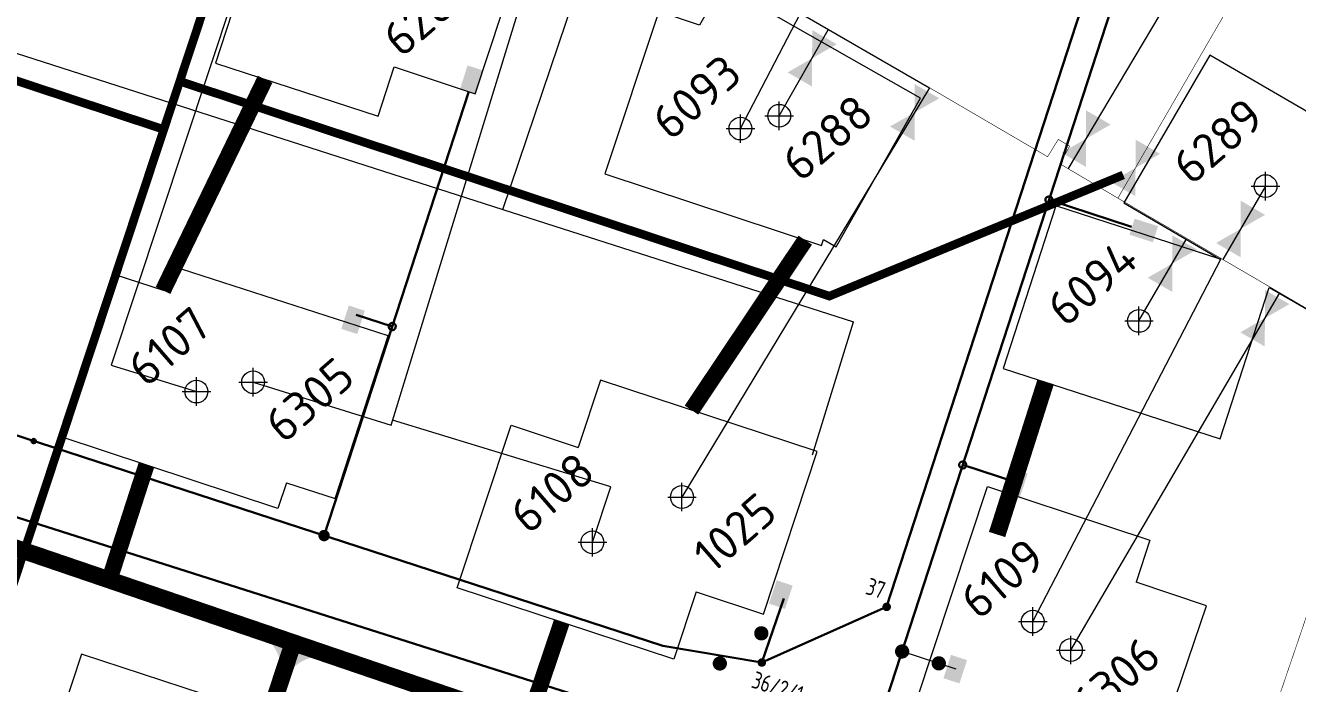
# Model space of a CAD drawing. Header units: millimetres. Extents: x 519 to 9564855, y -810 to 5021775.
# Drawn here: x 9524443.7 to 9524889.9, y 5000699.9 to 5000930.9 of the extents above; entities that cross this region are included whole.
import ezdxf

# ---------------------------------------------------------------- set-up
doc = ezdxf.new("R2010")
doc.units = ezdxf.units.MM
doc.header["$LTSCALE"] = 2
doc.header["$MEASUREMENT"] = 0
doc.header["$PDMODE"] = 2
doc.header["$PDSIZE"] = 5
doc.linetypes.add('1', pattern=[0])
doc.linetypes.add('DASHED2', pattern=[9.525, 6.35, -3.175])
for name, color, linetype in [('160 скважин на 2012 год', 7, 'Continuous'), ('164 скв. на 2011 год (измененные)', 121, 'Continuous'), ('Existing roads', 41, 'Continuous'), ('OilColl&Flowlines', 3, 'Continuous'), ('Скважины на 2013 год.', 21, '1'), ('Скважины на 2014 год', 70, 'Continuous')]:
    doc.layers.add(name, color=color, linetype=linetype)
for name, color, linetype, lineweight in [('160 скважин на 2012 год - Электрика', 192, 'Continuous', 30), ('160 скважин на2012 год.Выкидные линии', 5, 'Continuous', 30), ('WELLS(drilled after 2000y)', 6, 'Continuous', 40), ('Новый водовод', 5, 'g_122_vpr', 30), ('проект..газ', 40, 'Continuous', 30), ('СНГ_трубопроводы', 244, 'Continuous', 50), ('Электро', 1, 'Continuous', 30), ('Электроснаб', 1, 'Continuous', 18), ('Электроснабжене', 1, 'Continuous', 18)]:
    doc.layers.add(name, color=color, linetype=linetype, lineweight=lineweight)
doc.styles.add('92051501$0$STANDARD', font='simplex.shx')
doc.styles.add('Elect', font='isocpeur.ttf')
doc.styles.add('Line_GUGK', font='')
doc.styles.get("Standard").update_dxf_attribs({"font": 'isocpeur.ttf', "width": 0.5})
doc.styles.get('Line_GUGK').set_extended_font_data('Bm431', italic=True)
doc.linetypes.add('g_122_vpr', pattern='A,2,-2,3,-0.6,["Впр",Line_GUGK,S=2,R=0,X=0,Y=-1],-6.4,3,-2,8,-2,8,-2,6', length=45)
doc.linetypes.add('GAS_LINE', pattern='A,0.5,-0.2,["G",92051501$0$STANDARD,S=0.1,R=0,X=-0.1,Y=-0.05],-0.05', length=0.75)
doc.linetypes.add('WTR_LINE', pattern='A,0.5,-0.2,["W",92051501$0$STANDARD,S=0.1,R=0,X=-0.1,Y=-0.05],-0.05', length=0.75)

msp = doc.modelspace()

# ---------------------------------------------------------------- hatches: boundary and pattern name
at = {"layer": '160 скважин на 2012 год - Электрика', "lineweight": 0, "ltscale": 7.5}
msp.add_hatch(color=1, dxfattribs=at).paths.add_polyline_path([(9524773.99216, 5000708.16459), (9524768.36978, 5000709.99065), (9524765.70764, 5000701.79401), (9524771.33002, 5000699.96795)])
at = {"layer": 'Existing roads', "linetype": 'ByBlock', "lineweight": 0}
h = msp.add_hatch(color=256, dxfattribs=at)
h.paths.add_polyline_path([(9524535.09786, 5000705.11136), (9524533.51062, 5000705.70813, 0.155118741), (9524528.97797, 5000715.24514), (9524537.53357, 5000712.49199)])
h.paths.add_polyline_path([(9524536.62356, 5000704.53774), (9524535.09786, 5000705.11136), (9524537.53357, 5000712.49199), (9524546.3295, 5000709.66151, 0.161550784)])
at = {"layer": 'Электро', "ltscale": 0.5}
for points in [[(9524596.18107, 5000908.63832), (9524601.81319, 5000906.84256), (9524604.43116, 5000915.05341), (9524598.79904, 5000916.84917)], [(9524839.17894, 5000854.82028), (9524840.9747, 5000860.4524), (9524832.76385, 5000863.07037), (9524830.96808, 5000857.43825)], [(9524554.49384, 5000824.41402), (9524560.11621, 5000822.58796), (9524562.77835, 5000830.7846), (9524557.15598, 5000832.61066)], [(9524795.24226, 5000773.63847), (9524789.61989, 5000775.46452), (9524786.95775, 5000767.26788), (9524792.58012, 5000765.44183)]]:
    msp.add_hatch(color=256, dxfattribs=at).paths.add_polyline_path(points)
at = {"layer": 'Электро'}
msp.add_hatch(color=256, dxfattribs=at).paths.add_polyline_path([(9524704.51842, 5000727.99022), (9524710.13066, 5000726.13323), (9524712.83789, 5000734.31509), (9524707.22565, 5000736.17208)])
at = {"layer": 'Электроснаб', "linetype": 'ByBlock', "lineweight": 0, "ltscale": 0.5}
for points in [[(9524596.18107, 5000908.63832), (9524601.81319, 5000906.84256), (9524604.43116, 5000915.05341), (9524598.79904, 5000916.84917)], [(9524839.17894, 5000854.82028), (9524840.9747, 5000860.4524), (9524832.76385, 5000863.07037), (9524830.96808, 5000857.43825)], [(9524554.49384, 5000824.41402), (9524560.11621, 5000822.58796), (9524562.77835, 5000830.7846), (9524557.15598, 5000832.61066)], [(9524795.24226, 5000773.63847), (9524789.61989, 5000775.46452), (9524786.95775, 5000767.26788), (9524792.58012, 5000765.44183)]]:
    msp.add_hatch(color=1, dxfattribs=at).paths.add_polyline_path(points)
at = {"layer": 'Электроснаб', "linetype": 'ByBlock', "lineweight": 0}
msp.add_hatch(color=1, dxfattribs=at).paths.add_polyline_path([(9524704.51842, 5000727.99022), (9524710.13066, 5000726.13323), (9524712.83789, 5000734.31509), (9524707.22565, 5000736.17208)])
at = {"layer": 'Электроснабжене', "linetype": 'ByBlock', "lineweight": 0, "ltscale": 0.5}
for points in [[(9524596.18107, 5000908.63832), (9524601.81319, 5000906.84256), (9524604.43116, 5000915.05341), (9524598.79904, 5000916.84917)], [(9524839.17894, 5000854.82028), (9524840.9747, 5000860.4524), (9524832.76385, 5000863.07037), (9524830.96808, 5000857.43825)], [(9524554.49384, 5000824.41402), (9524560.11621, 5000822.58796), (9524562.77835, 5000830.7846), (9524557.15598, 5000832.61066)], [(9524795.24226, 5000773.63847), (9524789.61989, 5000775.46452), (9524786.95775, 5000767.26788), (9524792.58012, 5000765.44183)]]:
    msp.add_hatch(color=1, dxfattribs=at).paths.add_polyline_path(points)
at = {"layer": 'Электроснабжене', "linetype": 'ByBlock', "lineweight": 0}
msp.add_hatch(color=1, dxfattribs=at).paths.add_polyline_path([(9524704.51842, 5000727.99022), (9524710.13066, 5000726.13323), (9524712.83789, 5000734.31509), (9524707.22565, 5000736.17208)])

# ---------------------------------------------------------------- linework, layer by layer
at = {"color": 3, "lineweight": 0}
msp.add_lwpolyline([(9524391.3, 5000854), (9524401.796, 5000884.629), (9524437.83726, 5000992.78342), (9524437.83726, 5000992.78342), (9524564.88699, 5001022.31935), (9524760.836, 5000909.033), (9524760.836, 5000909.033), (9524760.836, 5000909.033)], dxfattribs=at)
at = {"color": 3, "lineweight": 0, "const_width": 0.2}
for points in [[(9524760.836, 5000909.033), (9524802.246, 5000884.82), (9524805.995, 5000890.895), (9524809.991, 5000888.538), (9524806.519, 5000882.38), (9524826.889, 5000870.276), (9524886.787, 5000973.688), (9524891.927, 5000974.783), (9524907.5, 5001004.8)], [(9524826.889, 5000870.276), (9525079.476, 5000722.676), (9525079.476, 5000722.676), (9525079.476, 5000722.676)]]:
    msp.add_lwpolyline(points, dxfattribs=at)
at = {"color": 3, "linetype": 'ByBlock', "lineweight": 0, "ltscale": 80}
msp.add_lwpolyline([(9524878.7, 5000874.5), (9524863.67159, 5000848.78198)], dxfattribs=at)
at = {"layer": '160 скважин на 2012 год', "color": 0, "linetype": 'ByBlock', "lineweight": 0, "elevation": 0.00005}
for points in [[(9524723.65476, 5000855.72903), (9524728.03673, 5000853.23661), (9524757.71313, 5000905.41106), (9524688.14719, 5000944.9796), (9524680.2015, 5000931.01018)], [(9524814.39632, 5000678.56136), (9524838.6659, 5000670.33401), (9524857.94454, 5000727.17762), (9524833.25228, 5000735.54833)]]:
    msp.add_lwpolyline(points, dxfattribs=at)
at = {"layer": '160 скважин на 2012 год', "color": 0, "linetype": 'ByBlock', "lineweight": 0}
for centre in [(9524708.1, 5000899.2), (9524810.4, 5000711.7)]:
    msp.add_circle(centre, 4, dxfattribs=at)
for p in [(9524708.1, 5000899.2), (9524810.4, 5000711.7)]:
    msp.add_point(p, dxfattribs=at)
at = {"layer": '160 скважин на 2012 год - Электрика', "color": 1, "lineweight": 0, "ltscale": 7.5}
msp.add_line((9524770.21348, 5000705.02379), (9524751.2229, 5000711.1942), dxfattribs=at)
at = {"layer": '160 скважин на 2012 год - Электрика', "color": 1, "linetype": 'ByBlock', "lineweight": 0, "ltscale": 80, "const_width": 2.5, "elevation": 0}
for points in [[(9524700.5926, 5000717.55628, 1), (9524703.0926, 5000717.55628, 1)], [(9524749.9729, 5000711.1942, 1), (9524752.4729, 5000711.1942, 1)], [(9524686.03223, 5000706.9684, 1), (9524688.53223, 5000706.9684, 1)]]:
    msp.add_lwpolyline(points, format="xyb", close=True, dxfattribs=at)
at = {"layer": '160 скважин на 2012 год - Электрика', "color": 1, "linetype": 'ByBlock', "lineweight": 0, "ltscale": 80, "const_width": 2.5}
msp.add_lwpolyline([(9524762.82886, 5000707.01705, 1), (9524765.32886, 5000707.01705, 1)], format="xyb", close=True, dxfattribs=at)
at = {"layer": '160 скважин на2012 год.Выкидные линии', "color": 3, "linetype": 'ByBlock', "lineweight": 0, "ltscale": 80}
for points in [[(9524876.7, 5000993.8), (9524809.45632, 5000880.63462)], [(9524708.1, 5000899.2), (9524725.31817, 5000929.33007)], [(9524810.4, 5000711.7), (9524883.67407, 5000837.09347)]]:
    msp.add_lwpolyline(points, dxfattribs=at)
at = {"layer": '164 скв. на 2011 год (измененные)', "color": 0, "linetype": 'ByBlock', "lineweight": 0, "elevation": 0.00005}
for points in [[(9524573.04376, 5000916.35194), (9524601.4727, 5000906.94532), (9524620.32814, 5000963.93072), (9524591.68401, 5000973.40854)], [(9524879.95165, 5000838.90577), (9524898.18541, 5000828.34347), (9524928.3716, 5000880.22464), (9524859.1967, 5000920.4729), (9524829.01051, 5000868.59173), (9524862.79265, 5000848.90556)], [(9524513.73669, 5000671.22217), (9524520.41378, 5000691.53475), (9524463.39056, 5000710.27551), (9524456.59285, 5000689.59451)]]:
    msp.add_lwpolyline(points, dxfattribs=at)
at = {"layer": '164 скв. на 2011 год (измененные)', "color": 0, "linetype": 'ByBlock', "lineweight": 0}
msp.add_circle((9524878.7, 5000874.5), 4, dxfattribs=at)
msp.add_point((9524878.7, 5000874.5), dxfattribs=at)
at = {"layer": 'Existing roads', "linetype": 'ByBlock', "lineweight": 0, "const_width": 6, "flags": 128}
msp.add_lwpolyline([(9524774.62817, 5000692.21688, 0.006073519), (9524774.62817, 5000692.21688, -0.212670047), (9524624.79718, 5000684.51566), (9522916.99772, 5001267.47845)], format="xyb", dxfattribs=at)
at = {"layer": 'Existing roads', "lineweight": 0, "const_width": 5.7, "flags": 128}
for points in [[(9524527.7869, 5000912.00115), (9524491.9793, 5000837.89033)], [(9524717.22296, 5000855.53614), (9524677.33196, 5000795.90967)], [(9524486.1554, 5000776.59303), (9524473.4511, 5000737.24916)], [(9524631.81053, 5000721.45788), (9524620.52075, 5000688.00052)]]:
    msp.add_lwpolyline(points, dxfattribs=at)
at = {"layer": 'Existing roads', "linetype": 'ByBlock', "lineweight": 0, "const_width": 6, "elevation": 0.00005, "flags": 128}
for points in [[(9524784.5248, 5000752.24243), (9524801.57902, 5000805.85531)], [(9524522.46647, 5000668.41474), (9524537.50924, 5000713.77262)]]:
    msp.add_lwpolyline(points, dxfattribs=at)
at = {"layer": 'OilColl&Flowlines', "linetype": 'ByBlock', "lineweight": 0}
msp.add_line((9524760.836, 5000909.033), (9524674, 5000765.4), dxfattribs=at)
for points in [[(9524728.27056, 5000924.31378), (9524719.65937, 5000919.36633), (9524719.68035, 5000929.29756)], [(9524719.63838, 5000909.4351), (9524711.04817, 5000914.41889), (9524719.65937, 5000919.36633)], [(9524764.21223, 5000905.32144), (9524755.60104, 5000900.374), (9524755.62202, 5000910.30523)], [(9524755.58006, 5000890.44277), (9524746.98985, 5000895.42655), (9524755.60104, 5000900.374)], [(9524824.35418, 5000896.10059), (9524815.74299, 5000891.15315), (9524815.76397, 5000901.08438)], [(9524815.72201, 5000881.22191), (9524807.1318, 5000886.2057), (9524815.74299, 5000891.15315)], [(9524841.68875, 5000885.8464), (9524833.07756, 5000880.89895), (9524833.09854, 5000890.83019)], [(9524833.05658, 5000870.96772), (9524824.46637, 5000875.95151), (9524833.07756, 5000880.89895)], [(9524878.53641, 5000864.43122), (9524869.92522, 5000859.48378), (9524869.94621, 5000869.41501)], [(9524869.90424, 5000849.55254), (9524861.31403, 5000854.53633), (9524869.92522, 5000859.48378)], [(9524854.58575, 5000852.2597, 0.00004), (9524845.97456, 5000847.31225, 0.00004), (9524845.99554, 5000857.24348, 0.00004)], [(9524845.95358, 5000837.38102, 0.00004), (9524837.36337, 5000842.36481, 0.00004), (9524845.97456, 5000847.31225, 0.00004)], [(9524887.05646, 5000833.09291), (9524878.44527, 5000828.14547), (9524878.46625, 5000838.0767)], [(9524878.42429, 5000818.21424), (9524869.83408, 5000823.19802), (9524878.44527, 5000828.14547)]]:
    msp.add_solid(points, dxfattribs=at)
at = {"layer": 'WELLS(drilled after 2000y)', "color": 0, "linetype": 'ByBlock', "lineweight": 0}
msp.add_lwpolyline([(9524679.00294, 5000732.13246), (9524702.56254, 5000724.33701), (9524721.41798, 5000781.32241), (9524645.43745, 5000806.46299), (9524637.59706, 5000782.76754)], dxfattribs=at)
msp.add_circle((9524674, 5000765.4), 4, dxfattribs=at)
msp.add_point((9524674, 5000765.4), dxfattribs=at)
at = {"layer": 'Новый водовод', "color": 5, "linetype": 'WTR_LINE', "lineweight": 0, "ltscale": 40, "const_width": 3, "elevation": -0.00285}
msp.add_lwpolyline([(9522815.22694, 5001449.31647), (9524492.08979, 5000894.44485)], dxfattribs=at)
at = {"layer": 'Новый водовод', "color": 5, "linetype": 'WTR_LINE', "lineweight": 0, "ltscale": 40, "const_width": 3}
for points in [[(9524314.11452, 5000355.99851), (9524314.11452, 5000355.99851), (9524314.11452, 5000355.99851), (9524314.11452, 5000355.99851), (9524314.11452, 5000355.99851), (9524314.11452, 5000355.99851), (9524575.71808, 5001146.61901)], [(9524497.85, 5000911.3), (9524725.71356, 5000835.9046), (9524828.77196, 5000878.42523), (9524828.77196, 5000878.42523)]]:
    msp.add_lwpolyline(points, dxfattribs=at)
at = {"layer": 'проект..газ', "color": 4, "linetype": 'GAS_LINE', "lineweight": 0, "ltscale": 20}
for p, q in [((9524611.128, 5000866.351, 0.969), (9524786.459, 5001384.78, 1.441)), ((9523891.558, 5001097.471, 0.181), (9524611.128, 5000866.351, 0.969)), ((9524611.128, 5000866.351, 0.969), (9524734.19157, 5000826.82399, 1.10377)), ((9524719.741, 5000780.162, 1.431), (9524734.19157, 5000826.82399, 1.10377))]:
    msp.add_line(p, q, dxfattribs=at)
at = {"layer": 'Скважины на 2013 год.', "color": 3, "linetype": 'ByBlock', "lineweight": 0, "ltscale": 5}
for p, q in [((9524541.36864, 5001015.84197), (9524473.83036, 5000811.63108)), ((9524571.99204, 5000790.59058), (9524631.04137, 5000983.20562)), ((9524694.5, 5000894.7), (9524715.53386, 5000935.22407)), ((9524834.3, 5000827.2), (9524850.85737, 5000855.76413, 0.00005)), ((9524797.05928, 5000721.70401), (9524863.14415, 5000849.09019)), ((9524473.83036, 5000811.63108), (9524503.7, 5000802.4)), ((9524523.6, 5000805.7), (9524571.99204, 5000790.59058)), ((9524649.03003, 5000768.933), (9524572.47978, 5000792.40074)), ((9524642.6, 5000749.5), (9524649.03003, 5000768.933))]:
    msp.add_line(p, q, dxfattribs=at)
at = {"layer": 'Скважины на 2013 год.', "color": 0, "linetype": 'ByBlock', "lineweight": 0}
for points in [[(9524591.68401, 5000973.40854), (9524592.23856, 5000975.10599), (9524535.20505, 5000993.7387), (9524510.36144, 5000917.69401), (9524567.39495, 5000899.0613), (9524573.04376, 5000916.35194)], [(9524862.79265, 5000848.90556), (9524805.15077, 5000867.59108), (9524786.66563, 5000810.50956), (9524862.77433, 5000785.86272), (9524879.95165, 5000838.90577)], [(9524535.35162, 5000770.36054), (9524552.41231, 5000764.83736), (9524570.89744, 5000821.91888), (9524494.78875, 5000846.56573), (9524492.01407, 5000837.99771)]]:
    msp.add_lwpolyline(points, dxfattribs=at)
for centre in [(9524834.3, 5000827.2), (9524523.6, 5000805.7)]:
    msp.add_circle(centre, 4, dxfattribs=at)
for p in [(9524834.3, 5000827.2), (9524523.6, 5000805.7)]:
    msp.add_point(p, dxfattribs=at)
at = {"layer": 'Скважины на 2014 год', "color": 0, "linetype": 'ByBlock', "lineweight": 0, "elevation": 0.00005}
msp.add_lwpolyline([(9524680.2015, 5000931.01018), (9524665.83745, 5000935.76299), (9524646.98202, 5000878.77759), (9524722.96255, 5000853.63701), (9524723.65476, 5000855.72903)], dxfattribs=at)
at = {"layer": 'Скважины на 2014 год', "color": 0, "linetype": 'ByBlock', "lineweight": 0}
for points in [[(9524535.35162, 5000770.36054), (9524532.26255, 5000761.33701), (9524456.28202, 5000786.47759), (9524475.13745, 5000843.46299), (9524492.0141, 5000837.9977)], [(9524679.00294, 5000732.13246), (9524671.16255, 5000708.43701), (9524595.18202, 5000733.57759), (9524614.03745, 5000790.56299), (9524637.59706, 5000782.76754)]]:
    msp.add_lwpolyline(points, dxfattribs=at)
at = {"layer": 'Скважины на 2014 год', "color": 0, "linetype": 'ByBlock', "lineweight": 0, "ltscale": 5}
msp.add_lwpolyline([(9524812.98169, 5000674.28603), (9524755.9963, 5000693.14146), (9524781.13688, 5000769.12199), (9524838.12227, 5000750.26655), (9524833.25118, 5000735.54871)], dxfattribs=at)
at = {"layer": 'Скважины на 2014 год', "color": 0, "linetype": 'ByBlock', "lineweight": 0}
for centre in [(9524694.5, 5000894.7), (9524503.7, 5000802.4), (9524642.6, 5000749.5)]:
    msp.add_circle(centre, 4, dxfattribs=at)
at = {"layer": 'Скважины на 2014 год', "color": 0, "linetype": 'ByBlock', "lineweight": 0, "ltscale": 5}
msp.add_circle((9524797.05928, 5000721.70401), 4, dxfattribs=at)
at = {"layer": 'Скважины на 2014 год', "color": 0, "linetype": 'ByBlock', "lineweight": 0}
for p in [(9524694.5, 5000894.7), (9524503.7, 5000802.4), (9524642.6, 5000749.5)]:
    msp.add_point(p, dxfattribs=at)
at = {"layer": 'Скважины на 2014 год', "color": 0, "linetype": 'ByBlock', "lineweight": 0, "ltscale": 5}
msp.add_point((9524797.05928, 5000721.70401), dxfattribs=at)
at = {"layer": 'СНГ_трубопроводы', "color": 3, "linetype": 'ByBlock', "lineweight": 0, "ltscale": 5, "const_width": 0.2}
msp.add_lwpolyline([(9525447.66885, 5001809.29302), (9525046.95147, 5001008.63219), (9524982.13208, 5000985.28045), (9524803.55085, 5000460.65023)], dxfattribs=at)
at = {"layer": 'Электро', "ltscale": 0.5}
for p, q in [((9524887.02785, 5001128.89133, 0), (9524657.24009, 5000422.12999, 0)), ((9524868.24212, 5001103.45331, 0), (9524745.79602, 5000726.84417, 0)), ((9524599.23104, 5000907.68645, 0.00005), (9524548.47659, 5000751.86137, 0.00002)), ((9524831.70868, 5000860.22947), (9524802.7392, 5000869.64825, 0)), ((9524126.59622, 5000858.0602, 0.00003), (9524664.16758, 5000687.19115, 0)), ((9524559.77941, 5000829.31661), (9524572.37228, 5000825.22494)), ((9524412.31698, 5000796.21109, 0.00005), (9524667.31535, 5000713.15449, 0)), ((9524791.46358, 5000770.49766), (9524772.47301, 5000776.66808)), ((9524702.02079, 5000707.30665, 0), (9524709.68802, 5000729.82184, 0)), ((9524702.02079, 5000707.30665, 0), (9524745.79602, 5000726.84417, 0)), ((9524667.31535, 5000713.15449, 0), (9524702.02079, 5000707.30665, 0))]:
    msp.add_line(p, q, dxfattribs=at)
at = {"layer": 'Электро', "ltscale": 50, "const_width": 2, "elevation": 0.00002}
msp.add_lwpolyline([(9524547.52571, 5000752.17093, 1), (9524549.42782, 5000751.55289, 1)], format="xyb", close=True, dxfattribs=at)
at = {"layer": 'Электро', "const_width": 1.5, "elevation": 0}
for points in [[(9524745.08272, 5000727.07594, 1), (9524746.50931, 5000726.61241, 1)], [(9524701.3075, 5000707.53841, 1), (9524702.73408, 5000707.07489, 1)]]:
    msp.add_lwpolyline(points, format="xyb", close=True, dxfattribs=at)
at = {"layer": 'Электро', "ltscale": 25}
for start, end in [(162, 342), (342, 162)]:
    msp.add_arc((9524802.74057, 5000869.6478, 0), 1.25, start, end, dxfattribs=at)
at = {"layer": 'Электро', "ltscale": 80}
for centre, start, end in [((9524572.37228, 5000825.22494), 342.0000001, 162.0000001), ((9524572.37228, 5000825.22494), 162.0000001, 342.0000001), ((9524772.47301, 5000776.66808), 341.9999999, 161.9999999), ((9524772.47301, 5000776.66808), 161.9999999, 341.9999999)]:
    msp.add_arc(centre, 1.25, start, end, dxfattribs=at)
at = {"layer": 'Электро'}
for start, end in [(162, 342), (342, 162)]:
    msp.add_arc((9524446.64328, 5000785.03053, 0.00004), 0.75, start, end, dxfattribs=at)
at = {"layer": 'Электроснаб', "color": 1, "linetype": 'ByBlock', "lineweight": 0, "ltscale": 0.5}
for p, q in [((9524887.02785, 5001128.89133, 0), (9524657.24009, 5000422.12999, 0)), ((9524868.24212, 5001103.45331, 0), (9524745.79602, 5000726.84417, 0)), ((9524599.23104, 5000907.68645, 0.00005), (9524548.47659, 5000751.86137, 0.00002)), ((9524831.70868, 5000860.22947), (9524802.7392, 5000869.64825, 0)), ((9524126.59622, 5000858.0602, 0.00003), (9524664.16758, 5000687.19115, 0)), ((9524559.77941, 5000829.31661), (9524572.37228, 5000825.22494)), ((9524412.31698, 5000796.21109, 0.00005), (9524667.31535, 5000713.15449, 0)), ((9524791.46358, 5000770.49766), (9524772.47301, 5000776.66808)), ((9524702.02079, 5000707.30665, 0), (9524709.68802, 5000729.82184, 0)), ((9524702.02079, 5000707.30665, 0), (9524745.79602, 5000726.84417, 0)), ((9524667.31535, 5000713.15449, 0), (9524702.02079, 5000707.30665, 0))]:
    msp.add_line(p, q, dxfattribs=at)
at = {"layer": 'Электроснаб', "color": 1, "linetype": 'ByBlock', "lineweight": 0, "ltscale": 50, "const_width": 2, "elevation": 0.00002}
msp.add_lwpolyline([(9524547.52571, 5000752.17093, 1), (9524549.42782, 5000751.55289, 1)], format="xyb", close=True, dxfattribs=at)
at = {"layer": 'Электроснаб', "color": 1, "linetype": 'DASHED2', "lineweight": 0, "const_width": 1.5, "elevation": 0}
for points in [[(9524745.08272, 5000727.07594, 1), (9524746.50931, 5000726.61241, 1)], [(9524701.3075, 5000707.53841, 1), (9524702.73408, 5000707.07489, 1)]]:
    msp.add_lwpolyline(points, format="xyb", close=True, dxfattribs=at)
at = {"layer": 'Электроснаб', "color": 1, "linetype": 'ByBlock', "lineweight": 0, "ltscale": 25}
for start, end in [(162, 342), (342, 162)]:
    msp.add_arc((9524802.74057, 5000869.6478, 0), 1.25, start, end, dxfattribs=at)
at = {"layer": 'Электроснаб', "color": 1, "linetype": 'ByBlock', "lineweight": 0, "ltscale": 80}
for centre, start, end in [((9524572.37228, 5000825.22494), 342.0000001, 162.0000001), ((9524572.37228, 5000825.22494), 162.0000001, 342.0000001), ((9524772.47301, 5000776.66808), 341.9999999, 161.9999999), ((9524772.47301, 5000776.66808), 161.9999999, 341.9999999)]:
    msp.add_arc(centre, 1.25, start, end, dxfattribs=at)
at = {"layer": 'Электроснаб', "color": 1, "linetype": 'ByBlock', "lineweight": 0}
for start, end in [(162, 342), (342, 162)]:
    msp.add_arc((9524446.64328, 5000785.03053, 0.00004), 0.75, start, end, dxfattribs=at)
at = {"layer": 'Электроснабжене', "color": 1, "linetype": 'ByBlock', "lineweight": 0, "ltscale": 0.5}
for p, q in [((9524887.02785, 5001128.89133, 0), (9524657.24009, 5000422.12999, 0)), ((9524868.24212, 5001103.45331, 0), (9524745.79602, 5000726.84417, 0)), ((9524599.23104, 5000907.68645, 0.00005), (9524548.47659, 5000751.86137, 0.00002)), ((9524831.70868, 5000860.22947), (9524802.7392, 5000869.64825, 0)), ((9524126.59622, 5000858.0602, 0.00003), (9524664.16758, 5000687.19115, 0)), ((9524559.77941, 5000829.31661), (9524572.37228, 5000825.22494)), ((9524412.31698, 5000796.21109, 0.00005), (9524667.31535, 5000713.15449, 0)), ((9524791.46358, 5000770.49766), (9524772.47301, 5000776.66808)), ((9524702.02079, 5000707.30665, 0), (9524709.68802, 5000729.82184, 0)), ((9524702.02079, 5000707.30665, 0), (9524745.79602, 5000726.84417, 0)), ((9524667.31535, 5000713.15449, 0), (9524702.02079, 5000707.30665, 0))]:
    msp.add_line(p, q, dxfattribs=at)
at = {"layer": 'Электроснабжене', "color": 1, "linetype": 'ByBlock', "lineweight": 0, "ltscale": 50, "const_width": 2, "elevation": 0.00002}
msp.add_lwpolyline([(9524547.52571, 5000752.17093, 1), (9524549.42782, 5000751.55289, 1)], format="xyb", close=True, dxfattribs=at)
at = {"layer": 'Электроснабжене', "color": 1, "linetype": 'DASHED2', "lineweight": 0, "const_width": 1.5, "elevation": 0}
for points in [[(9524745.08272, 5000727.07594, 1), (9524746.50931, 5000726.61241, 1)], [(9524701.3075, 5000707.53841, 1), (9524702.73408, 5000707.07489, 1)]]:
    msp.add_lwpolyline(points, format="xyb", close=True, dxfattribs=at)
at = {"layer": 'Электроснабжене', "color": 1, "linetype": 'ByBlock', "lineweight": 0, "ltscale": 25}
for start, end in [(162, 342), (342, 162)]:
    msp.add_arc((9524802.74057, 5000869.6478, 0), 1.25, start, end, dxfattribs=at)
at = {"layer": 'Электроснабжене', "color": 1, "linetype": 'ByBlock', "lineweight": 0, "ltscale": 80}
for centre, start, end in [((9524572.37228, 5000825.22494), 342.0000001, 162.0000001), ((9524572.37228, 5000825.22494), 162.0000001, 342.0000001), ((9524772.47301, 5000776.66808), 341.9999999, 161.9999999), ((9524772.47301, 5000776.66808), 161.9999999, 341.9999999)]:
    msp.add_arc(centre, 1.25, start, end, dxfattribs=at)
at = {"layer": 'Электроснабжене', "color": 1, "linetype": 'ByBlock', "lineweight": 0}
for start, end in [(162, 342), (342, 162)]:
    msp.add_arc((9524446.64328, 5000785.03053, 0.00004), 0.75, start, end, dxfattribs=at)

# ---------------------------------------------------------------- texts
at = {"layer": '160 скважин на 2012 год', "color": 0, "linetype": 'ByBlock', "lineweight": 0, "style": 'Elect'}
for s, p in [('6288', (9524715.67717, 5000875.51384)), ('6306', (9524817.18972, 5000685.82493))]:
    msp.add_text(s, height=12, rotation=41, dxfattribs=at).set_placement(p)
at = {"layer": '164 скв. на 2011 год (измененные)', "color": 0, "linetype": 'ByBlock', "lineweight": 0, "style": 'Elect'}
for s, p in [('6287', (9524575.69064, 5000919.19302)), ('6289', (9524852.76492, 5000874.39089))]:
    msp.add_text(s, height=12, rotation=41, dxfattribs=at).set_placement(p)
at = {"layer": 'WELLS(drilled after 2000y)', "color": 0, "linetype": 'ByBlock', "lineweight": 0, "style": 'Elect'}
msp.add_text('1025', height=12, rotation=41, dxfattribs=at).set_placement((9524684.73253, 5000738.18921))
at = {"layer": 'Скважины на 2013 год.', "color": 0, "linetype": 'ByBlock', "lineweight": 0, "style": 'Elect'}
for s, p in [('6094', (9524808.65039, 5000824.59358)), ('6305', (9524534.39042, 5000783.7824))]:
    msp.add_text(s, height=12, rotation=41, dxfattribs=at).set_placement(p)
at = {"layer": 'Скважины на 2014 год', "color": 0, "linetype": 'ByBlock', "lineweight": 0, "style": 'Elect'}
for s, p in [('6093', (9524670.08259, 5000890.05344)), ('6107', (9524486.2129, 5000803.48475)), ('6108', (9524620.26038, 5000751.86523))]:
    msp.add_text(s, height=12, rotation=41, dxfattribs=at).set_placement(p)
at = {"layer": 'Скважины на 2014 год', "color": 0, "linetype": 'ByBlock', "lineweight": 0, "ltscale": 5, "style": 'Elect'}
msp.add_text('6109', height=12, rotation=41, dxfattribs=at).set_placement((9524778.20499, 5000721.86234))
at = {"layer": 'Электро', "width": 0.75}
for s, p in [('37', (9524738.02762, 5000731.47358)), ('36/2/1', (9524697.98625, 5000698.65354))]:
    msp.add_text(s, height=6, rotation=342, dxfattribs=at).set_placement(p)
at = {"layer": 'Электроснаб', "color": 1, "lineweight": 0, "width": 0.75}
for s, p in [('37', (9524738.02762, 5000731.47358)), ('36/2/1', (9524697.98625, 5000698.65354))]:
    msp.add_text(s, height=6, rotation=342, dxfattribs=at).set_placement(p)
at = {"layer": 'Электроснабжене', "color": 1, "lineweight": 0, "width": 0.75}
for s, p in [('37', (9524738.02762, 5000731.47358)), ('36/2/1', (9524697.98625, 5000698.65354))]:
    msp.add_text(s, height=6, rotation=342, dxfattribs=at).set_placement(p)

doc.saveas('drawing.dxf')
